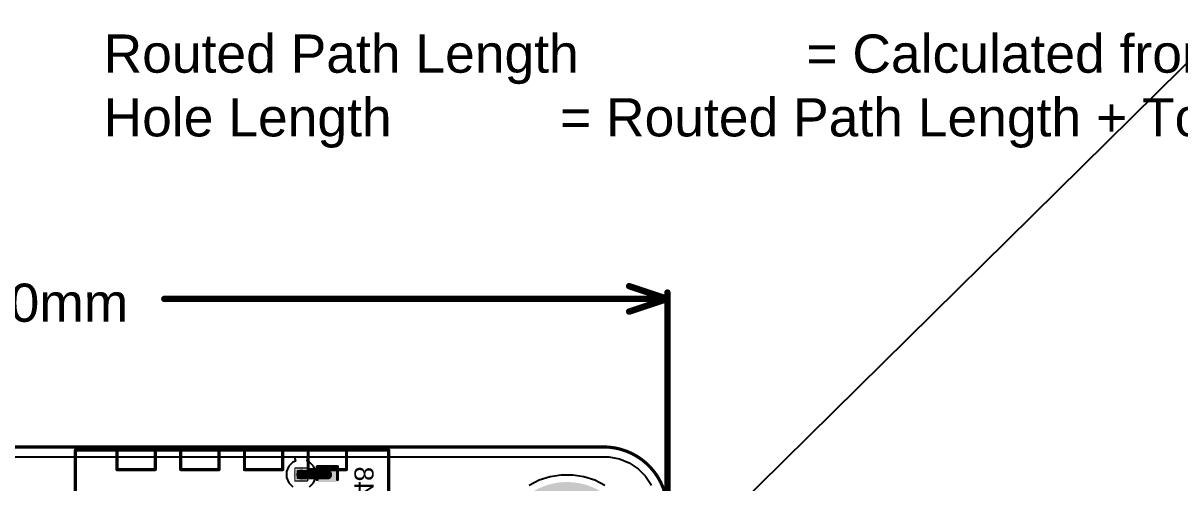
# Model space of a CAD drawing. Header units: inches. Extents: x -12 to 5357, y -8 to 5291.
# Drawn here: x 20.32 to 66.43, y 56.55 to 74.88 of the extents above; entities that cross this region are included whole.
import ezdxf

# ---------------------------------------------------------------- set-up
doc = ezdxf.new("R2010")
doc.units = ezdxf.units.IN
for name, color, linetype in [('Board Outline', 216, 'Continuous'), ('Bottom Layer', 5, 'Continuous'), ('Bottom Overlay', 54, 'Continuous'), ('Bottom Paste', 16, 'Continuous'), ('Bottom Solder', 6, 'Continuous'), ('Dimension', 6, 'Continuous'), ('Drill Drawing', 1, 'Continuous'), ('Ground', 16, 'Continuous'), ('Multi-Layer', 9, 'Continuous'), ('Pad Holes', 156, 'Continuous'), ('Power', 76, 'Continuous'), ('Top Layer', 1, 'Continuous'), ('Top Overlay', 2, 'Continuous'), ('Top Solder', 216, 'Continuous'), ('Via Holes', 16, 'Continuous')]:
    doc.layers.add(name, color=color, linetype=linetype)
doc.styles.add('Arial', font='', dxfattribs={"height": 0.2})
doc.styles.get('Arial').set_extended_font_data('Arial')

# ---------------------------------------------------------------- blocks, each defined once
blk = doc.blocks.new('AGS02MA_16')
at = {"layer": 'Bottom Layer'}
h = blk.add_hatch(color=5, dxfattribs=at)
edge = h.paths.add_edge_path()
edge.add_arc((-3.81, 0), 0.762, 0, 360)
h = blk.add_hatch(color=5, dxfattribs=at)
edge = h.paths.add_edge_path()
edge.add_arc((-1.27, 0), 0.762, 0, 360)
h = blk.add_hatch(color=5, dxfattribs=at)
edge = h.paths.add_edge_path()
edge.add_arc((1.27, 0), 0.762, 0, 360)
h = blk.add_hatch(color=5, dxfattribs=at)
edge = h.paths.add_edge_path()
edge.add_arc((3.81, 0), 0.762, 0, 360)
at = {"layer": 'Bottom Solder'}
h = blk.add_hatch(color=6, dxfattribs=at)
edge = h.paths.add_edge_path()
edge.add_arc((-3.81, 0), 0.864, 0, 360)
h = blk.add_hatch(color=6, dxfattribs=at)
edge = h.paths.add_edge_path()
edge.add_arc((-1.27, 0), 0.864, 0, 360)
h = blk.add_hatch(color=6, dxfattribs=at)
edge = h.paths.add_edge_path()
edge.add_arc((1.27, 0), 0.864, 0, 360)
h = blk.add_hatch(color=6, dxfattribs=at)
edge = h.paths.add_edge_path()
edge.add_arc((3.81, 0), 0.864, 0, 360)
at = {"layer": 'Ground'}
h = blk.add_hatch(color=16, dxfattribs=at)
edge = h.paths.add_edge_path()
edge.add_arc((-3.81, 0), 0.762, 0, 360)
h = blk.add_hatch(color=16, dxfattribs=at)
edge = h.paths.add_edge_path()
edge.add_arc((-1.27, 0), 0.762, 0, 360)
h = blk.add_hatch(color=16, dxfattribs=at)
edge = h.paths.add_edge_path()
edge.add_arc((1.27, 0), 0.762, 0, 360)
h = blk.add_hatch(color=16, dxfattribs=at)
edge = h.paths.add_edge_path()
edge.add_arc((3.81, 0), 0.762, 0, 360)
at = {"layer": 'Multi-Layer'}
h = blk.add_hatch(color=9, dxfattribs=at)
edge = h.paths.add_edge_path()
edge.add_arc((-3.81, 0), 0.762, 0, 360)
h = blk.add_hatch(color=9, dxfattribs=at)
edge = h.paths.add_edge_path()
edge.add_arc((-1.27, 0), 0.762, 0, 360)
h = blk.add_hatch(color=9, dxfattribs=at)
edge = h.paths.add_edge_path()
edge.add_arc((1.27, 0), 0.762, 0, 360)
h = blk.add_hatch(color=9, dxfattribs=at)
edge = h.paths.add_edge_path()
edge.add_arc((3.81, 0), 0.762, 0, 360)
at = {"layer": 'Pad Holes'}
h = blk.add_hatch(color=7, dxfattribs=at)
edge = h.paths.add_edge_path()
edge.add_arc((-3.81, 0), 0.457, 0, 360)
h = blk.add_hatch(color=7, dxfattribs=at)
edge = h.paths.add_edge_path()
edge.add_arc((-1.27, 0), 0.457, 0, 360)
h = blk.add_hatch(color=7, dxfattribs=at)
edge = h.paths.add_edge_path()
edge.add_arc((1.27, 0), 0.457, 0, 360)
h = blk.add_hatch(color=7, dxfattribs=at)
edge = h.paths.add_edge_path()
edge.add_arc((3.81, 0), 0.457, 0, 360)
at = {"layer": 'Power'}
h = blk.add_hatch(color=76, dxfattribs=at)
edge = h.paths.add_edge_path()
edge.add_arc((-3.81, 0), 0.762, 0, 360)
h = blk.add_hatch(color=76, dxfattribs=at)
edge = h.paths.add_edge_path()
edge.add_arc((-1.27, 0), 0.762, 0, 360)
h = blk.add_hatch(color=76, dxfattribs=at)
edge = h.paths.add_edge_path()
edge.add_arc((1.27, 0), 0.762, 0, 360)
h = blk.add_hatch(color=76, dxfattribs=at)
edge = h.paths.add_edge_path()
edge.add_arc((3.81, 0), 0.762, 0, 360)
at = {"layer": 'Top Layer'}
h = blk.add_hatch(color=1, dxfattribs=at)
edge = h.paths.add_edge_path()
edge.add_arc((-3.81, 0), 0.762, 0, 360)
h = blk.add_hatch(color=1, dxfattribs=at)
edge = h.paths.add_edge_path()
edge.add_arc((-1.27, 0), 0.762, 0, 360)
h = blk.add_hatch(color=1, dxfattribs=at)
edge = h.paths.add_edge_path()
edge.add_arc((1.27, 0), 0.762, 0, 360)
h = blk.add_hatch(color=1, dxfattribs=at)
edge = h.paths.add_edge_path()
edge.add_arc((3.81, 0), 0.762, 0, 360)
at = {"layer": 'Top Solder'}
h = blk.add_hatch(color=216, dxfattribs=at)
edge = h.paths.add_edge_path()
edge.add_arc((-3.81, 0), 0.864, 0, 360)
h = blk.add_hatch(color=216, dxfattribs=at)
edge = h.paths.add_edge_path()
edge.add_arc((-1.27, 0), 0.864, 0, 360)
h = blk.add_hatch(color=216, dxfattribs=at)
edge = h.paths.add_edge_path()
edge.add_arc((1.27, 0), 0.864, 0, 360)
h = blk.add_hatch(color=216, dxfattribs=at)
edge = h.paths.add_edge_path()
edge.add_arc((3.81, 0), 0.864, 0, 360)
at = {"layer": 'Top Overlay', "const_width": 0.127}
for points in [[(6.249, 2.55), (-6.252, 2.55)], [(-6.252, 2.55), (-6.252, -3.45)], [(6.249, 2.55), (6.231, -3.45)], [(-3.047, -2.668), (-4.571, -2.668)], [(-4.571, -2.668), (-4.571, -3.45)], [(-3.047, -2.668), (-3.047, -3.45)], [(-0.507, -2.668), (-2.031, -2.668)], [(-2.031, -3.45), (-2.031, -2.668)], [(-0.507, -2.668), (-0.507, -3.45)], [(2.033, -2.668), (0.509, -2.668)], [(0.509, -3.45), (0.509, -2.668)], [(2.033, -2.668), (2.033, -3.45)], [(4.573, -2.668), (3.049, -2.668)], [(3.049, -3.45), (3.049, -2.668)], [(4.573, -2.668), (4.573, -3.45)], [(6.231, -3.45), (-6.252, -3.45)]]:
    blk.add_lwpolyline(points, dxfattribs=at)
at = {"layer": 'Top Overlay', "const_width": 0.0635}
for points in [[(-6.283, 2.55, 1), (-6.22, 2.55, 1)], [(-6.283, 2.55, 1), (-6.22, 2.55, 1)], [(6.217, 2.55, 1), (6.281, 2.55, 1)], [(6.217, 2.55, 1), (6.281, 2.55, 1)], [(-4.603, -2.668, 1), (-4.539, -2.668, 1)], [(-4.603, -2.668, 1), (-4.539, -2.668, 1)], [(-3.079, -2.668, 1), (-3.015, -2.668, 1)], [(-3.079, -2.668, 1), (-3.015, -2.668, 1)], [(-2.063, -2.668, 1), (-1.999, -2.668, 1)], [(-2.063, -2.668, 1), (-1.999, -2.668, 1)], [(-0.539, -2.668, 1), (-0.475, -2.668, 1)], [(-0.539, -2.668, 1), (-0.475, -2.668, 1)], [(0.477, -2.668, 1), (0.541, -2.668, 1)], [(0.477, -2.668, 1), (0.541, -2.668, 1)], [(2.001, -2.668, 1), (2.065, -2.668, 1)], [(2.001, -2.668, 1), (2.065, -2.668, 1)], [(3.017, -2.668, 1), (3.081, -2.668, 1)], [(3.017, -2.668, 1), (3.081, -2.668, 1)], [(4.541, -2.668, 1), (4.605, -2.668, 1)], [(4.541, -2.668, 1), (4.605, -2.668, 1)], [(-6.283, -3.45, 1), (-6.22, -3.45, 1)], [(-6.283, -3.45, 1), (-6.22, -3.45, 1)], [(-4.603, -3.45, 1), (-4.539, -3.45, 1)], [(-3.079, -3.45, 1), (-3.015, -3.45, 1)], [(-2.063, -3.45, 1), (-1.999, -3.45, 1)], [(-0.539, -3.45, 1), (-0.475, -3.45, 1)], [(0.477, -3.45, 1), (0.541, -3.45, 1)], [(2.001, -3.45, 1), (2.065, -3.45, 1)], [(3.017, -3.45, 1), (3.081, -3.45, 1)], [(4.541, -3.45, 1), (4.605, -3.45, 1)], [(6.199, -3.45, 1), (6.262, -3.45, 1)], [(6.199, -3.45, 1), (6.262, -3.45, 1)]]:
    blk.add_lwpolyline(points, format="xyb", close=True, dxfattribs=at)
blk = doc.blocks.new('14_VSON__4_3__20')
at = {"layer": 'Top Solder'}
blk.add_line((-0.868, -2.278), (-5350.816, -5279.07), dxfattribs=at)
blk = doc.blocks.new('C___0402_B_83')
at = {"layer": 'Bottom Layer'}
for points in [[(-0.241, 0.318), (-0.241, -0.318), (-0.699, -0.318), (-0.699, 0.318)], [(0.699, 0.318), (0.699, -0.318), (0.241, -0.318), (0.241, 0.318)]]:
    blk.add_hatch(color=5, dxfattribs=at).paths.add_polyline_path(points)
at = {"layer": 'Bottom Paste'}
for points in [[(-0.241, 0.318), (-0.241, -0.318), (-0.699, -0.318), (-0.699, 0.318)], [(0.699, 0.318), (0.699, -0.318), (0.241, -0.318), (0.241, 0.318)]]:
    blk.add_hatch(color=16, dxfattribs=at).paths.add_polyline_path(points)
at = {"layer": 'Bottom Solder'}
for points in [[(-0.181, 0.377), (-0.181, -0.377), (-0.759, -0.377), (-0.759, 0.377)], [(0.758, 0.377), (0.758, -0.377), (0.181, -0.377), (0.181, 0.377)]]:
    blk.add_hatch(color=6, dxfattribs=at).paths.add_polyline_path(points)
at = {"layer": 'Bottom Overlay', "const_width": 0.127}
for points in [[(-0.787, -0.406), (-0.787, 0.406)], [(-0.787, 0.406), (-0.279, 0.406)], [(0.787, 0.406), (0.279, 0.406)], [(0.787, -0.406), (0.787, 0.406)], [(-0.279, -0.406), (-0.787, -0.406)], [(0.787, -0.406), (0.279, -0.406)]]:
    blk.add_lwpolyline(points, dxfattribs=at)
at = {"layer": 'Bottom Overlay', "const_width": 0.0635}
for points in [[(-0.819, 0.406, 1), (-0.756, 0.406, 1)], [(-0.819, 0.406, 1), (-0.756, 0.406, 1)], [(-0.311, 0.406, 1), (-0.248, 0.406, 1)], [(0.248, 0.406, 1), (0.311, 0.406, 1)], [(0.756, 0.406, 1), (0.819, 0.406, 1)], [(0.756, 0.406, 1), (0.819, 0.406, 1)], [(-0.819, -0.406, 1), (-0.756, -0.406, 1)], [(-0.819, -0.406, 1), (-0.756, -0.406, 1)], [(-0.311, -0.406, 1), (-0.248, -0.406, 1)], [(0.248, -0.406, 1), (0.311, -0.406, 1)], [(0.756, -0.406, 1), (0.819, -0.406, 1)], [(0.756, -0.406, 1), (0.819, -0.406, 1)]]:
    blk.add_lwpolyline(points, format="xyb", close=True, dxfattribs=at)

msp = doc.modelspace()

# ---------------------------------------------------------------- hatches: boundary and pattern name
at = {"layer": 'Bottom Layer'}
h = msp.add_hatch(color=5, dxfattribs=at)
edge = h.paths.add_edge_path()
edge.add_arc((31.407, 56.879), 0.2, 0, 360)
at = {"layer": 'Bottom Solder'}
h = msp.add_hatch(color=6, dxfattribs=at)
edge = h.paths.add_edge_path()
edge.add_arc((31.407, 56.879), 0.302, 0, 360)
h = msp.add_hatch(color=6, dxfattribs=at)
edge = h.paths.add_edge_path()
edge.add_arc((42, 53.978), 2.602, 0, 360)
at = {"layer": 'Ground'}
h = msp.add_hatch(color=16, dxfattribs=at)
edge = h.paths.add_edge_path()
edge.add_arc((31.407, 56.879), 0.2, 0, 360)
at = {"layer": 'Power'}
h = msp.add_hatch(color=76, dxfattribs=at)
edge = h.paths.add_edge_path()
edge.add_arc((31.407, 56.879), 0.2, 0, 360)
at = {"layer": 'Top Layer'}
h = msp.add_hatch(color=1, dxfattribs=at)
edge = h.paths.add_edge_path()
edge.add_arc((31.407, 56.879), 0.2, 0, 360)
at = {"layer": 'Top Solder'}
h = msp.add_hatch(color=216, dxfattribs=at)
edge = h.paths.add_edge_path()
edge.add_arc((31.407, 56.879), 0.302, 0, 360)
h = msp.add_hatch(color=216, dxfattribs=at)
edge = h.paths.add_edge_path()
edge.add_arc((42, 53.978), 2.602, 0, 360)
at = {"layer": 'Via Holes'}
h = msp.add_hatch(color=7, dxfattribs=at)
edge = h.paths.add_edge_path()
edge.add_arc((31.407, 56.879), 0.1, 0, 360)

# ---------------------------------------------------------------- linework, layer by layer
at = {"layer": 'Board Outline', "const_width": 0.127}
msp.add_lwpolyline([(-1.46, 57.978), (43.46, 57.978)], dxfattribs=at)
at = {"layer": 'Board Outline', "const_width": 0.0635}
msp.add_lwpolyline([(43.428, 57.978, 1), (43.492, 57.978, 1)], format="xyb", close=True, dxfattribs=at)
msp.add_lwpolyline([(43.428, 57.978, 1), (43.492, 57.978, 1)], format="xyb", close=True, dxfattribs=at)
at = {"layer": 'Board Outline', "const_width": 0.127}
msp.add_lwpolyline([(43.46, 57.978, -0.414214), (46, 55.438)], format="xyb", dxfattribs=at)
at = {"layer": 'Bottom Layer'}
for p, q in [((-1.672, 57.59), (43.672, 57.59)), ((43.672, 57.59), (44.088, 57.507)), ((44.088, 57.507), (44.479, 57.345)), ((44.479, 57.345), (44.832, 57.109)), ((41.326, 56.788), (40.894, 56.648)), ((41.773, 56.859), (41.326, 56.788)), ((42.227, 56.859), (41.773, 56.859)), ((42.675, 56.788), (42.227, 56.859)), ((43.106, 56.648), (42.675, 56.788)), ((44.832, 57.109), (45.131, 56.81)), ((45.131, 56.81), (45.367, 56.457)), ((40.894, 56.648), (40.49, 56.442)), ((43.51, 56.442), (43.106, 56.648))]:
    msp.add_line(p, q, dxfattribs=at)
at = {"layer": 'Bottom Layer', "const_width": 0.381}
for points in [[(31.407, 56.871), (31.407, 56.879)], [(31.407, 56.871), (32.449, 56.871)]]:
    msp.add_lwpolyline(points, dxfattribs=at)
at = {"layer": 'Bottom Layer', "const_width": 0.191}
for points in [[(31.312, 56.879, 1), (31.503, 56.879, 1)], [(31.312, 56.871, 1), (31.503, 56.871, 1)], [(31.312, 56.871, 1), (31.503, 56.871, 1)], [(32.353, 56.871, 1), (32.544, 56.871, 1)]]:
    msp.add_lwpolyline(points, format="xyb", close=True, dxfattribs=at)
at = {"layer": 'Dimension', "const_width": 0.254}
for points in [[(44.476, 64.389), (46, 63.881)], [(46, 55.756), (46, 64.135)], [(25.952, 63.881), (46, 63.881)], [(44.476, 63.373), (46, 63.881)]]:
    msp.add_lwpolyline(points, dxfattribs=at)
at = {"layer": 'Dimension', "const_width": 0.127}
for points in [[(44.413, 64.389, 1), (44.54, 64.389, 1)], [(45.937, 64.135, 1), (46.064, 64.135, 1)], [(25.888, 63.881, 1), (26.015, 63.881, 1)], [(45.937, 63.881, 1), (46.064, 63.881, 1)], [(45.937, 63.881, 1), (46.064, 63.881, 1)], [(45.937, 63.881, 1), (46.064, 63.881, 1)], [(44.413, 63.373, 1), (44.54, 63.373, 1)]]:
    msp.add_lwpolyline(points, format="xyb", close=True, dxfattribs=at)
at = {"layer": 'Drill Drawing', "const_width": 0.0508}
for points in [[(31.153, 57.133), (31.661, 57.133)], [(31.153, 56.625), (31.153, 57.133)], [(31.255, 57.032), (31.56, 57.032)], [(31.255, 56.727), (31.255, 57.032)], [(31.255, 56.727), (31.56, 56.727)], [(31.56, 56.727), (31.56, 57.032)], [(31.661, 56.625), (31.661, 57.133)], [(31.153, 56.625), (31.661, 56.625)]]:
    msp.add_lwpolyline(points, dxfattribs=at)
at = {"layer": 'Drill Drawing', "const_width": 0.0254}
for points in [[(31.141, 57.133, 1), (31.166, 57.133, 1)], [(31.141, 57.133, 1), (31.166, 57.133, 1)], [(31.242, 57.032, 1), (31.268, 57.032, 1)], [(31.242, 57.032, 1), (31.268, 57.032, 1)], [(31.242, 56.727, 1), (31.268, 56.727, 1)], [(31.242, 56.727, 1), (31.268, 56.727, 1)], [(31.547, 57.032, 1), (31.572, 57.032, 1)], [(31.547, 57.032, 1), (31.572, 57.032, 1)], [(31.547, 56.727, 1), (31.572, 56.727, 1)], [(31.547, 56.727, 1), (31.572, 56.727, 1)], [(31.649, 57.133, 1), (31.674, 57.133, 1)], [(31.649, 57.133, 1), (31.674, 57.133, 1)], [(31.141, 56.625, 1), (31.166, 56.625, 1)], [(31.141, 56.625, 1), (31.166, 56.625, 1)], [(31.649, 56.625, 1), (31.674, 56.625, 1)], [(31.649, 56.625, 1), (31.674, 56.625, 1)]]:
    msp.add_lwpolyline(points, format="xyb", close=True, dxfattribs=at)
at = {"layer": 'Ground'}
for p, q in [((-1.672, 57.59), (43.672, 57.59)), ((43.672, 57.59), (44.088, 57.507)), ((44.088, 57.507), (44.479, 57.345)), ((44.479, 57.345), (44.832, 57.109)), ((41.326, 56.788), (40.894, 56.648)), ((41.773, 56.859), (41.326, 56.788)), ((42.227, 56.859), (41.773, 56.859)), ((42.675, 56.788), (42.227, 56.859)), ((43.106, 56.648), (42.675, 56.788)), ((44.832, 57.109), (45.131, 56.81)), ((45.131, 56.81), (45.367, 56.457)), ((40.894, 56.648), (40.49, 56.442)), ((43.51, 56.442), (43.106, 56.648))]:
    msp.add_line(p, q, dxfattribs=at)
at = {"layer": 'Power'}
for p, q in [((-1.672, 57.59), (31.139, 57.59)), ((30.915, 57.208), (30.826, 56.995)), ((31.078, 57.372), (30.915, 57.208)), ((31.175, 57.412), (31.078, 57.372)), ((31.139, 57.59), (31.175, 57.412)), ((31.64, 57.412), (31.675, 57.59)), ((31.736, 57.372), (31.64, 57.412)), ((31.675, 57.59), (43.672, 57.59)), ((31.9, 57.208), (31.736, 57.372)), ((31.988, 56.995), (31.9, 57.208)), ((43.672, 57.59), (44.088, 57.507)), ((44.088, 57.507), (44.479, 57.345)), ((44.479, 57.345), (44.832, 57.109)), ((30.826, 56.995), (30.826, 56.764)), ((30.826, 56.764), (30.915, 56.55)), ((31.9, 56.55), (31.988, 56.764)), ((31.988, 56.764), (31.988, 56.995)), ((41.326, 56.788), (40.894, 56.648)), ((41.773, 56.859), (41.326, 56.788)), ((42.227, 56.859), (41.773, 56.859)), ((42.675, 56.788), (42.227, 56.859)), ((43.106, 56.648), (42.675, 56.788)), ((44.832, 57.109), (45.131, 56.81)), ((45.131, 56.81), (45.367, 56.457)), ((30.915, 56.55), (31.078, 56.387)), ((31.736, 56.387), (31.9, 56.55)), ((40.894, 56.648), (40.49, 56.442)), ((43.51, 56.442), (43.106, 56.648))]:
    msp.add_line(p, q, dxfattribs=at)
at = {"layer": 'Top Layer'}
for p, q in [((-1.672, 57.59), (43.672, 57.59)), ((43.672, 57.59), (44.088, 57.507)), ((44.088, 57.507), (44.479, 57.345)), ((44.479, 57.345), (44.832, 57.109)), ((41.326, 56.788), (40.894, 56.648)), ((41.773, 56.859), (41.326, 56.788)), ((42.227, 56.859), (41.773, 56.859)), ((42.675, 56.788), (42.227, 56.859)), ((43.106, 56.648), (42.675, 56.788)), ((44.832, 57.109), (45.131, 56.81)), ((45.131, 56.81), (45.367, 56.457)), ((40.894, 56.648), (40.49, 56.442)), ((43.51, 56.442), (43.106, 56.648))]:
    msp.add_line(p, q, dxfattribs=at)

# ---------------------------------------------------------------- block references
for name, p, rotation in [('14_VSON__4_3__20', (6.397, 12.368), 180), ('AGS02MA_16', (28.639, 54.407), 180), ('C___0402_B_83', (32.449, 56.401), 270)]:
    msp.add_blockref(name, p, dxfattribs=dict(rotation=rotation))

# ---------------------------------------------------------------- texts
at = {"layer": 'Bottom Overlay', "style": 'Arial', "text_generation_flag": 2}
msp.add_text('C48', height=0.762, rotation=270, dxfattribs=at).set_placement((33.528, 55.245))
at = {"layer": 'Dimension', "style": 'Arial'}
msp.add_text('50.00mm', height=1.524, dxfattribs=at).set_placement((15.642, 62.967))
at = {"layer": 'Drill Drawing', "style": 'Arial'}
for s, p in [('Routed Path Length', (23.531, 72.899)), ('= Calculated from tool start centre position to tool end centre position.', (51.539, 72.899)), ('Hole Length', (23.531, 70.359)), (' = Routed Path Length + Tool Size = Slot length as defined in the PCB layout', (41.128, 70.359))]:
    msp.add_text(s, height=1.524, dxfattribs=at).set_placement(p)

doc.saveas('drawing.dxf')
